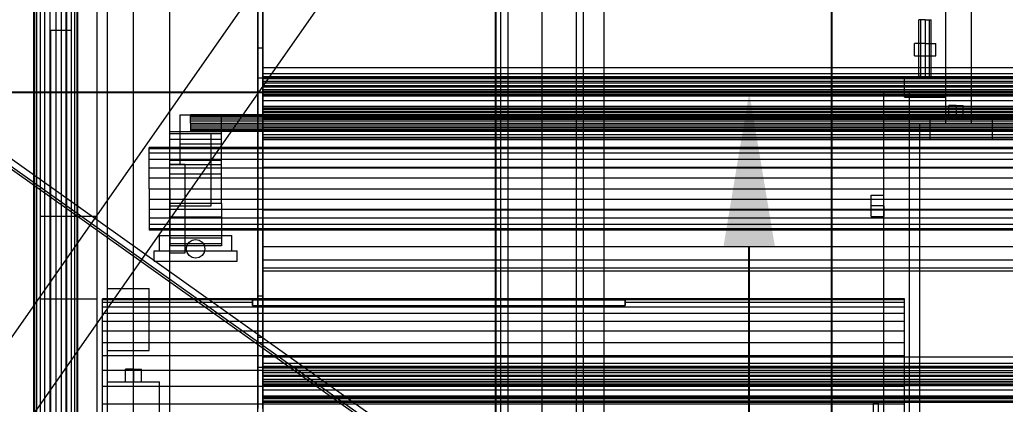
# Model space of a CAD drawing. Header units: millimetres. Extents: x -2500 to 58855, y -53268 to 6837.
# Drawn here: x -1485 to -532, y -34002 to -33630 of the extents above; entities that cross this region are included whole.
import ezdxf

# ---------------------------------------------------------------- set-up
doc = ezdxf.new("R2010")
doc.units = ezdxf.units.MM
for name, color, linetype, lineweight in [('COTAS_O', 1, 'Continuous', 0), ('COTAS_P', 1, 'Continuous', 0), ('frontal_briquetadora', 7, 'Continuous', 0), ('frontal_C01', 7, 'Continuous', 0), ('frontal_mezcladora', 7, 'Continuous', 0), ('frontal_secador', 7, 'Continuous', 0), ('frontal_tolva', 7, 'Continuous', 0)]:
    doc.layers.add(name, color=color, linetype=linetype, lineweight=lineweight)
doc.dimstyles.new('R19_100', dxfattribs={"dimtxt": 250, "dimasz": 150, "dimexe": 150, "dimexo": 80, "dimgap": 100, "dimtad": 1, "dimtih": 1, "dimtoh": 1, "dimdsep": 46, "dimcen": 0.09, "dimadec": 0, "dimazin": 0, "dimtfac": 1, "dimtdec": 4, "dimtofl": 0, "dimtmove": 0, "dimatfit": 3, "dimfxl": 1, "dimtolj": 1, "dimtzin": 0, "dimarcsym": 0})

# ---------------------------------------------------------------- blocks, each defined once
blk = doc.blocks.new('*D38')
at = {"layer": 'COTAS_O', "color": 0, "lineweight": -2, "transparency": 16777216}
for p, q in [((-1645, -31700), (-875, -31700)), ((-1025, -34250), (-1025, -31850)), ((-1645, -34400), (-875, -34400))]:
    blk.add_line(p, q, dxfattribs=at)
at = {"layer": 'COTAS_O', "color": 0, "transparency": 16777216}
for points in [[(-1050, -31850), (-1000, -31850), (-1025, -31700)], [(-1050, -34250), (-1000, -34250), (-1025, -34400)]]:
    blk.add_solid(points, dxfattribs=at)
at = {"layer": 'Defpoints', "color": 0, "transparency": 16777216}
for p in [(-1725, -31700), (-1025, -31700), (-1725, -34400)]:
    blk.add_point(p, dxfattribs=at)
blk = doc.blocks.new('*D39')
at = {"layer": 'COTAS_O', "color": 0, "lineweight": -2, "transparency": 16777216}
for p, q in [((-1725, -34320), (-1725, -33550)), ((1725, -34320), (1725, -33550)), ((-1575, -33700), (1575, -33700))]:
    blk.add_line(p, q, dxfattribs=at)
at = {"layer": 'COTAS_O', "color": 0, "transparency": 16777216}
for points in [[(-1575, -33675), (-1575, -33725), (-1725, -33700)], [(1575, -33675), (1575, -33725), (1725, -33700)]]:
    blk.add_solid(points, dxfattribs=at)
at = {"layer": 'Defpoints', "color": 0, "transparency": 16777216}
for p in [(1725, -33700), (-1725, -34400), (1725, -34400)]:
    blk.add_point(p, dxfattribs=at)
blk = doc.blocks.new('*D42')
at = {"layer": 'COTAS_O', "color": 0, "lineweight": -2, "transparency": 16777216}
for p, q in [((-570, -33700), (200, -33700)), ((50, -34750), (50, -33850)), ((-570, -34900), (200, -34900))]:
    blk.add_line(p, q, dxfattribs=at)
at = {"layer": 'COTAS_O', "color": 0, "transparency": 16777216}
for points in [[(25, -33850), (75, -33850), (50, -33700)], [(25, -34750), (75, -34750), (50, -34900)]]:
    blk.add_solid(points, dxfattribs=at)
at = {"layer": 'Defpoints', "color": 0, "transparency": 16777216}
for p in [(-650, -33700), (50, -33700), (-650, -34900)]:
    blk.add_point(p, dxfattribs=at)
blk = doc.blocks.new('*D44')
at = {"layer": 'COTAS_O', "color": 0, "lineweight": -2, "transparency": 16777216}
for p, q in [((-1400, -33700), (-630, -33700)), ((-780, -35850), (-780, -33850)), ((-1400, -36000), (-630, -36000))]:
    blk.add_line(p, q, dxfattribs=at)
at = {"layer": 'COTAS_O', "color": 0, "transparency": 16777216}
for points in [[(-805, -33850), (-755, -33850), (-780, -33700)], [(-805, -35850), (-755, -35850), (-780, -36000)]]:
    blk.add_solid(points, dxfattribs=at)
at = {"layer": 'Defpoints', "color": 0, "transparency": 16777216}
for p in [(-1480, -33700), (-780, -33700), (-1480, -36000)]:
    blk.add_point(p, dxfattribs=at)
blk = doc.blocks.new('*D46')
at = {"layer": 'COTAS_P', "color": 0, "lineweight": -2, "transparency": 16777216}
for p, q in [((-1320, -33000), (-550, -33000)), ((-700, -35850), (-700, -33150)), ((-1320, -36000), (-550, -36000))]:
    blk.add_line(p, q, dxfattribs=at)
at = {"layer": 'COTAS_P', "color": 0, "transparency": 16777216}
for points in [[(-725, -33150), (-675, -33150), (-700, -33000)], [(-725, -35850), (-675, -35850), (-700, -36000)]]:
    blk.add_solid(points, dxfattribs=at)
at = {"layer": 'Defpoints', "color": 0, "transparency": 16777216}
for p in [(-1400, -33000), (-700, -33000), (-1400, -36000)]:
    blk.add_point(p, dxfattribs=at)

msp = doc.modelspace()

# ---------------------------------------------------------------- linework, layer by layer
at = {"layer": 'frontal_briquetadora'}
for p, q in [((-1405, -33900.878), (-1405, -33900)), ((-630, -33900), (-1405, -33900)), ((-1405, -33903.508), (-1405, -33900.878)), ((-630, -33900.878), (-1405, -33900.878)), ((-1405, -33907.878), (-1405, -33903.508)), ((-1260, -33903.508), (-1405, -33903.508)), ((-630, -33907.878), (-1405, -33907.878)), ((-1405, -33913.97), (-1405, -33907.878)), ((-1260, -33903.508), (-1260, -33901)), ((-1260, -33901), (-900, -33901)), ((-1260, -33901), (-1260, -33906.194)), ((-1260, -33906.194), (-1260, -33903.508)), ((-1260, -33906.194), (-900, -33906.194)), ((-900, -33901), (-900, -33903.508)), ((-900, -33906.194), (-900, -33901)), ((-900, -33903.508), (-900, -33906.194)), ((-630, -33903.508), (-900, -33903.508)), ((-630, -33900.878), (-630, -33900)), ((-630, -33903.508), (-630, -33900.878)), ((-630, -33907.878), (-630, -33903.508)), ((-630, -33913.97), (-630, -33907.878)), ((-1405, -33921.759), (-1405, -33913.97)), ((-630, -33913.97), (-1405, -33913.97)), ((-630, -33921.759), (-630, -33913.97)), ((-1405, -33931.209), (-1405, -33921.759)), ((-630, -33921.759), (-1405, -33921.759)), ((-630, -33931.209), (-630, -33921.759)), ((-1405, -33942.282), (-1405, -33931.209)), ((-630, -33931.209), (-1405, -33931.209)), ((-630, -33942.282), (-630, -33931.209)), ((-1405, -33954.93), (-1405, -33942.282)), ((-630, -33942.282), (-1405, -33942.282)), ((-630, -33954.93), (-630, -33942.282)), ((-1405, -33969.097), (-1405, -33954.93)), ((-630, -33954.93), (-1405, -33954.93)), ((-630, -33969.097), (-630, -33954.93)), ((-1405, -33984.725), (-1405, -33969.097)), ((-630, -33969.097), (-1405, -33969.097)), ((-630, -33984.725), (-630, -33969.097)), ((-1405, -34001.746), (-1405, -33984.725)), ((-630, -33984.725), (-1405, -33984.725)), ((-630, -34001.746), (-630, -33984.725)), ((-1405, -34020.086), (-1405, -34001.746)), ((-630, -34001.746), (-1405, -34001.746)), ((-630, -34020.086), (-630, -34001.746))]:
    msp.add_line(p, q, dxfattribs=at)
at = {"layer": 'frontal_C01'}
for p, q in [((-1020, -35975), (-1020, -33288.062)), ((-1013, -35975), (-1013, -33288.062)), ((-947, -35975), (-947, -33288.062)), ((-940, -35975), (-940, -33288.062))]:
    msp.add_line(p, q, dxfattribs=at)
at = {"layer": 'frontal_mezcladora'}
for p, q in [((-590, -33730), (-590, -33230)), ((-565, -33730), (-565, -33230)), ((-980, -35980), (-980, -33390)), ((-920, -35980), (-920, -33390)), ((-1471.2, -34900), (-1471.2, -33450)), ((-1470.478, -34900), (-1470.478, -33450)), ((-1468.36, -34900), (-1468.36, -33450)), ((-1464.991, -34900), (-1464.991, -33450)), ((-1460.6, -34900), (-1460.6, -33450)), ((-1455.487, -34900), (-1455.487, -33450)), ((-1450, -33450), (-1450, -34900)), ((-1444.513, -34900), (-1444.513, -33450)), ((-1439.4, -34900), (-1439.4, -33450)), ((-1435.009, -34900), (-1435.009, -33450)), ((-1431.64, -34900), (-1431.64, -33450)), ((-1429.522, -34900), (-1429.522, -33450)), ((-1428.8, -34900), (-1428.8, -33450)), ((-614.243, -33630), (-616, -33630)), ((-616, -33685), (-616, -33630)), ((-610, -33630), (-614.243, -33630)), ((-614.243, -33685), (-614.243, -33630)), ((-610, -33630), (-605.757, -33630)), ((-610, -33630), (-610, -33685)), ((-605.757, -33630), (-604, -33630)), ((-605.757, -33685), (-605.757, -33630)), ((-604, -33685), (-604, -33630)), ((-610, -33653), (-620.392, -33653)), ((-620.392, -33665), (-620.392, -33653)), ((-610, -33653), (-599.608, -33653)), ((-610, -33653), (-610, -33665)), ((-599.608, -33665), (-599.608, -33653)), ((-620.392, -33665), (-610, -33665)), ((-610, -33665), (-599.608, -33665)), ((-630, -33685), (-590, -33685)), ((-630, -33705), (-630, -33685)), ((-614.243, -33685), (-616, -33685)), ((-614.243, -33685), (-610, -33685)), ((-610, -33685), (-605.757, -33685)), ((-605.757, -33685), (-604, -33685)), ((-590, -33705), (-590, -33685)), ((-650, -33700), (-625, -33700)), ((-650, -34725), (-650, -33700)), ((-650, -33730), (-650, -33700)), ((-650, -33700), (650, -33700)), ((-630, -33705), (-590, -33705)), ((-625, -34725), (-625, -33700)), ((-625, -33730), (-625, -33700)), ((-580, -33713), (-586.928, -33713)), ((-586.928, -33725), (-586.928, -33713)), ((-580, -33713), (-573.072, -33713)), ((-580, -33713), (-580, -33725)), ((-573.072, -33725), (-573.072, -33713)), ((-605, -33725), (-545, -33725)), ((-605, -33745), (-605, -33725)), ((-586.928, -33725), (-580, -33725)), ((-580, -33725), (-573.072, -33725)), ((-545, -33745), (-545, -33725)), ((-650, -33730), (-625, -33730)), ((-650, -33730), (650, -33730)), ((-650, -33730), (-615, -33730)), ((-650, -34760), (-650, -33730)), ((-625, -33730), (625, -33730)), ((-625, -34725), (-625, -33730)), ((-615, -34760), (-615, -33730)), ((-590, -33730), (-565, -33730)), ((-605, -33745), (-545, -33745)), ((-662, -33810), (-662, -33799.608)), ((-662, -33799.608), (-650, -33799.608)), ((-650, -33810), (-650, -33799.608)), ((-662, -33820.392), (-662, -33810)), ((-650, -33810), (-662, -33810)), ((-650, -33810), (-650, -33820.392)), ((-662, -33820.392), (-650, -33820.392)), ((-660, -34000), (-655, -34000)), ((-660, -34140), (-660, -34000)), ((-655, -34140), (-655, -34000))]:
    msp.add_line(p, q, dxfattribs=at)
at = {"layer": 'frontal_secador'}
for p, q in [((-1400, -35335), (-1400, -33065)), ((-1375, -35335), (-1375, -33065)), ((-1375, -34825), (-1375, -33065)), ((-1400, -35350), (-1400, -33100)), ((-1340, -35350), (-1340, -33100)), ((-1250, -33436), (-1250, -33676)), ((-1250, -33442), (-1250, -33682)), ((-1255, -33446), (-1255, -33686)), ((-1250, -33686), (-1250, -33446)), ((-1440, -34625), (-1440, -33605)), ((-1410, -34625), (-1410, -33605)), ((-1255, -33686), (-1255, -33617)), ((-1250, -33617), (-1250, -33686)), ((-1455, -33640), (-1435, -33640)), ((-1455, -34590), (-1455, -33640)), ((-1435, -34590), (-1435, -33640)), ((-1255, -33897), (-1255, -33657)), ((-1255, -33657), (-1255, -33726)), ((-1255, -33657), (-1250, -33657)), ((-1250, -33657), (-1250, -33897)), ((-1250, -33726), (-1250, -33657)), ((-1250, -33676), (1250, -33676)), ((-1250, -33676), (-1250, -33682)), ((-1255, -33686), (-1250, -33686)), ((-1250, -33682), (1250, -33682)), ((-1250, -33682), (-1250, -33686)), ((-1250, -33682), (-1250, -33686.659)), ((-1250, -33685), (-1250, -33682)), ((-1250, -33689.659), (-1250, -33685)), ((-1250, -33685), (1250, -33685)), ((1250, -33686), (-1250, -33686)), ((-1250, -33686.659), (1250, -33686.659)), ((-1250, -33686.659), (-1250, -33689.659)), ((-1250, -33686.659), (-1250, -33691)), ((1250, -33689.659), (-1250, -33689.659)), ((-1250, -33694), (-1250, -33689.659)), ((-1250, -33691), (1250, -33691)), ((-1250, -33691), (-1250, -33694)), ((-1250, -33691), (-1250, -33694.728)), ((1250, -33694), (-1250, -33694)), ((-1250, -33697.728), (-1250, -33694)), ((-1250, -33694.728), (1250, -33694.728)), ((-1250, -33694.728), (-1250, -33697.728)), ((-1250, -33694.728), (-1250, -33697.588)), ((-1250, -33697.588), (1250, -33697.588)), ((-1250, -33697.588), (-1250, -33700.588)), ((-1250, -33697.588), (-1250, -33699.387)), ((1250, -33697.728), (-1250, -33697.728)), ((-1250, -33700.588), (-1250, -33697.728)), ((-1250, -33699.387), (1250, -33699.387)), ((-1250, -33699.387), (-1250, -33702.387)), ((-1250, -33699.387), (-1250, -33700)), ((-1250, -33700), (1250, -33700)), ((-1250, -33700), (-1250, -33703)), ((1250, -33700.588), (-1250, -33700.588)), ((-1250, -33702.387), (-1250, -33700.588)), ((1250, -33702.387), (-1250, -33702.387)), ((-1250, -33703), (-1250, -33702.387)), ((1250, -33703), (-1250, -33703)), ((-1250, -33704), (-1250, -33716)), ((1250, -33704), (-1250, -33704)), ((-1250, -33708), (-1250, -33704)), ((-1250, -33720), (-1250, -33708)), ((-1250, -33708), (1250, -33708)), ((-1250, -33716.709), (-1250, -33714)), ((1250, -33714), (-1250, -33714)), ((-1250, -33714.545), (-1250, -33714)), ((-1250, -33716.144), (-1250, -33714.545)), ((1250, -33714.545), (-1250, -33714.545)), ((-1250, -33716), (-1250, -33956)), ((1250, -33716), (-1250, -33716)), ((-1250, -33722), (-1250, -33716)), ((-1250, -33716), (-1250, -33720)), ((-1250, -33718.686), (-1250, -33716.144)), ((1250, -33716.144), (-1250, -33716.144)), ((-1250, -33724.651), (-1250, -33716.709)), ((1250, -33716.709), (-1250, -33716.709)), ((-1330, -33722), (-1290, -33722)), ((-1330, -33750), (-1330, -33722)), ((-1320, -33722.273), (-1320, -33722)), ((1320, -33722), (-1320, -33722)), ((-1320, -33723.072), (-1320, -33722.273)), ((1320, -33722.273), (-1320, -33722.273)), ((-1320, -33724.343), (-1320, -33723.072)), ((1320, -33723.072), (-1320, -33723.072)), ((-1320, -33726), (-1320, -33724.343)), ((1320, -33724.343), (-1320, -33724.343)), ((-1320, -33727.929), (-1320, -33726)), ((1320, -33726), (-1320, -33726)), ((-1320, -33730), (-1320, -33727.929)), ((1320, -33727.929), (-1320, -33727.929)), ((-1290, -33750), (-1290, -33722)), ((-1255, -33726), (-1255, -33966)), ((-1250, -33726), (-1255, -33726)), ((-1250, -33722), (-1250, -33718.686)), ((1250, -33718.686), (-1250, -33718.686)), ((1250, -33720), (-1250, -33720)), ((-1250, -33725.859), (-1250, -33722)), ((1250, -33722), (-1250, -33722)), ((-1250, -33722), (-1250, -33962)), ((-1250, -33726), (-1250, -33722)), ((-1250, -33737.285), (-1250, -33724.651)), ((1250, -33724.651), (-1250, -33724.651)), ((-1250, -33730), (-1250, -33725.859)), ((1250, -33725.859), (-1250, -33725.859)), ((-1250, -33966), (-1250, -33726)), ((-1250, -33726), (1250, -33726)), ((-1320, -33730), (-1320, -33732.071)), ((-1320, -33730), (1320, -33730)), ((-1320, -33732.071), (-1320, -33734)), ((1320, -33732.071), (-1320, -33732.071)), ((-1320, -33734), (-1320, -33735.657)), ((1320, -33734), (-1320, -33734)), ((-1320, -33735.657), (-1320, -33736.928)), ((1320, -33735.657), (-1320, -33735.657)), ((-1320, -33736.928), (-1320, -33737.727)), ((1320, -33736.928), (-1320, -33736.928)), ((-1250, -33730), (-1250, -33734.141)), ((-1250, -33730), (1250, -33730)), ((-1250, -33734.141), (-1250, -33738)), ((1250, -33734.141), (-1250, -33734.141)), ((-1250, -33753.75), (-1250, -33737.285)), ((1250, -33737.285), (-1250, -33737.285)), ((-1340, -33740.374), (-1340, -33738.5)), ((-1290, -33738.5), (-1340, -33738.5)), ((-1340, -33740), (-1300, -33740)), ((-1340, -33770), (-1340, -33740)), ((-1340, -33745.869), (-1340, -33740.374)), ((-1290, -33740.374), (-1340, -33740.374)), ((-1340, -33754.609), (-1340, -33745.869)), ((-1290, -33745.869), (-1340, -33745.869)), ((-1320, -33737.727), (-1320, -33738)), ((1320, -33737.727), (-1320, -33737.727)), ((1320, -33738), (-1320, -33738)), ((-1300, -33770), (-1300, -33740)), ((-1290, -33740.374), (-1290, -33738.5)), ((-1290, -33745.869), (-1290, -33740.374)), ((-1290, -33754.609), (-1290, -33745.869)), ((-1250, -33738), (-1250, -33741.314)), ((1250, -33738), (-1250, -33738)), ((-1250, -33741.314), (-1250, -33743.856)), ((1250, -33741.314), (-1250, -33741.314)), ((-1250, -33743.856), (-1250, -33745.455)), ((1250, -33743.856), (-1250, -33743.856)), ((-1250, -33745.455), (-1250, -33746)), ((1250, -33745.455), (-1250, -33745.455)), ((1250, -33746), (-1250, -33746)), ((-1360, -33754.863), (-1360, -33753.5)), ((1360, -33753.5), (-1360, -33753.5)), ((-1360, -33758.859), (-1360, -33754.863)), ((1360, -33754.863), (-1360, -33754.863)), ((-1340, -33766), (-1340, -33754.609)), ((-1290, -33754.609), (-1340, -33754.609)), ((-1330, -33750), (-1290, -33750)), ((-1330, -33770), (-1330, -33750)), ((-1290, -33770), (-1290, -33750)), ((-1290, -33766), (-1290, -33754.609)), ((-1250, -33772.924), (-1250, -33753.75)), ((1250, -33753.75), (-1250, -33753.75)), ((-1360, -33765.216), (-1360, -33758.859)), ((1360, -33758.859), (-1360, -33758.859)), ((-1360, -33773.5), (-1360, -33765.216)), ((1360, -33765.216), (-1360, -33765.216)), ((-1340, -33779.265), (-1340, -33766)), ((-1290, -33766), (-1340, -33766)), ((-1290, -33779.265), (-1290, -33766)), ((-1360, -33783.147), (-1360, -33773.5)), ((1360, -33773.5), (-1360, -33773.5)), ((-1340, -33769.5), (-1325, -33769.5)), ((-1340, -33855.5), (-1340, -33769.5)), ((-1340, -33770), (-1300, -33770)), ((-1340, -33810), (-1340, -33770)), ((-1330, -33770), (-1290, -33770)), ((-1325, -33855.5), (-1325, -33769.5)), ((-1300, -33810), (-1300, -33770)), ((-1250, -33793.5), (-1250, -33772.924)), ((1250, -33772.924), (-1250, -33772.924)), ((-1360, -33793.5), (-1360, -33783.147)), ((1360, -33783.147), (-1360, -33783.147)), ((-1340, -33793.5), (-1340, -33779.265)), ((-1290, -33779.265), (-1340, -33779.265)), ((-1290, -33793.5), (-1290, -33779.265)), ((-1360, -33793.5), (-1360, -33803.853)), ((-1360, -33793.5), (1360, -33793.5)), ((-1340, -33793.5), (-1340, -33807.735)), ((-1340, -33793.5), (-1290, -33793.5)), ((-1290, -33807.735), (-1290, -33793.5)), ((-1250, -33793.5), (-1250, -33814.076)), ((-1250, -33793.5), (1250, -33793.5)), ((-1360, -33803.853), (-1360, -33813.5)), ((1360, -33803.853), (-1360, -33803.853)), ((-1360, -33813.5), (-1360, -33821.784)), ((1360, -33813.5), (-1360, -33813.5)), ((-1340, -33807.735), (-1340, -33821)), ((-1290, -33807.735), (-1340, -33807.735)), ((-1340, -33810), (-1300, -33810)), ((-1290, -33807.735), (-1290, -33821)), ((-1465, -33820), (-1410, -33820)), ((-1465, -33900), (-1465, -33820)), ((-1410, -33900), (-1410, -33820)), ((-1360, -33821.784), (-1360, -33828.141)), ((1360, -33821.784), (-1360, -33821.784)), ((-1340, -33821), (-1340, -33832.391)), ((-1290, -33821), (-1340, -33821)), ((-1290, -33821), (-1290, -33832.391)), ((-1250, -33814.076), (-1250, -33833.25)), ((1250, -33814.076), (-1250, -33814.076)), ((-1360, -33828.141), (-1360, -33832.137)), ((1360, -33828.141), (-1360, -33828.141)), ((-1360, -33832.137), (-1360, -33833.5)), ((1360, -33832.137), (-1360, -33832.137)), ((-1340, -33832.391), (-1340, -33841.131)), ((-1290, -33832.391), (-1340, -33832.391)), ((-1290, -33832.391), (-1290, -33841.131)), ((1360, -33833.5), (-1360, -33833.5)), ((-1350, -33838.5), (-1280, -33838.5)), ((-1350, -33853.5), (-1350, -33838.5)), ((-1340, -33841.131), (-1340, -33846.626)), ((-1290, -33841.131), (-1340, -33841.131)), ((-1290, -33841.131), (-1290, -33846.626)), ((-1280, -33853.5), (-1280, -33838.5)), ((-1250, -33833.25), (-1250, -33849.715)), ((1250, -33833.25), (-1250, -33833.25)), ((-1340, -33846.626), (-1340, -33848.5)), ((-1290, -33846.626), (-1340, -33846.626)), ((-1290, -33848.5), (-1340, -33848.5)), ((-1324, -33851.5), (-1323.315, -33848.056)), ((-1323.315, -33854.944), (-1324, -33851.5)), ((-1323.315, -33848.056), (-1321.364, -33845.136)), ((-1321.364, -33845.136), (-1318.444, -33843.185)), ((-1318.444, -33843.185), (-1315, -33842.5)), ((-1315, -33842.5), (-1311.556, -33843.185)), ((-1311.556, -33843.185), (-1308.636, -33845.136)), ((-1308.636, -33845.136), (-1306.685, -33848.056)), ((-1306.685, -33848.056), (-1306, -33851.5)), ((-1306, -33851.5), (-1306.685, -33854.944)), ((-1290, -33846.626), (-1290, -33848.5)), ((-1250, -33849.715), (-1250, -33862.349)), ((1250, -33849.715), (-1250, -33849.715)), ((-1355, -33853.5), (-1275, -33853.5)), ((-1355, -33863.5), (-1355, -33853.5)), ((-1350, -33853.5), (-1280, -33853.5)), ((-1340, -33855.5), (-1325, -33855.5)), ((-1321.364, -33857.864), (-1323.315, -33854.944)), ((-1318.444, -33859.815), (-1321.364, -33857.864)), ((-1315, -33860.5), (-1318.444, -33859.815)), ((-1311.556, -33859.815), (-1315, -33860.5)), ((-1308.636, -33857.864), (-1311.556, -33859.815)), ((-1306.685, -33854.944), (-1308.636, -33857.864)), ((-1275, -33863.5), (-1275, -33853.5)), ((-1355, -33863.5), (-1275, -33863.5)), ((-1250, -33862.349), (-1250, -33870.291)), ((1250, -33862.349), (-1250, -33862.349)), ((-1250, -33870.291), (-1250, -33873)), ((1250, -33870.291), (-1250, -33870.291)), ((1250, -33873), (-1250, -33873)), ((-1400, -33890), (-1360, -33890)), ((-1400, -33950), (-1400, -33890)), ((-1360, -33950), (-1360, -33890)), ((-1255, -33966), (-1255, -33897)), ((-1255, -33897), (-1250, -33897)), ((-1250, -33897), (-1250, -33966)), ((-1465, -33900), (-1410, -33900)), ((-1255, -34177), (-1255, -33937)), ((-1255, -33937), (-1255, -34006)), ((-1255, -33937), (-1250, -33937)), ((-1250, -33937), (-1250, -34177)), ((-1250, -34006), (-1250, -33937)), ((-1400, -33950), (-1360, -33950)), ((-1250, -33956), (1250, -33956)), ((-1250, -33956), (-1250, -33962)), ((-1255, -33966), (-1250, -33966)), ((-1250, -33962), (1250, -33962)), ((-1250, -33962), (-1250, -33966)), ((-1250, -33962), (-1250, -33966.659)), ((-1250, -33965), (-1250, -33962)), ((-1250, -33969.659), (-1250, -33965)), ((-1250, -33965), (1250, -33965)), ((1250, -33966), (-1250, -33966)), ((-1375, -33968), (-1382.794, -33968)), ((-1382.794, -33980), (-1382.794, -33968)), ((-1375, -33968), (-1367.206, -33968)), ((-1375, -33968), (-1375, -33980)), ((-1367.206, -33980), (-1367.206, -33968)), ((-1250, -33966.659), (1250, -33966.659)), ((-1250, -33966.659), (-1250, -33969.659)), ((-1250, -33966.659), (-1250, -33971)), ((1250, -33969.659), (-1250, -33969.659)), ((-1250, -33974), (-1250, -33969.659)), ((-1250, -33971), (1250, -33971)), ((-1250, -33971), (-1250, -33974)), ((-1250, -33971), (-1250, -33974.728)), ((1250, -33974), (-1250, -33974)), ((-1250, -33977.728), (-1250, -33974)), ((-1250, -33974.728), (1250, -33974.728)), ((-1250, -33974.728), (-1250, -33977.728)), ((-1250, -33974.728), (-1250, -33977.588)), ((-1400, -33980), (-1350, -33980)), ((-1400, -34020), (-1400, -33980)), ((-1382.794, -33980), (-1375, -33980)), ((-1375, -33980), (-1367.206, -33980)), ((-1350, -34020), (-1350, -33980)), ((-1250, -33977.588), (1250, -33977.588)), ((-1250, -33977.588), (-1250, -33980.588)), ((-1250, -33977.588), (-1250, -33979.387)), ((1250, -33977.728), (-1250, -33977.728)), ((-1250, -33980.588), (-1250, -33977.728)), ((-1250, -33979.387), (1250, -33979.387)), ((-1250, -33979.387), (-1250, -33982.387)), ((-1250, -33979.387), (-1250, -33980)), ((-1250, -33980), (1250, -33980)), ((-1250, -33980), (-1250, -33983)), ((1250, -33980.588), (-1250, -33980.588)), ((-1250, -33982.387), (-1250, -33980.588)), ((1250, -33982.387), (-1250, -33982.387)), ((-1250, -33983), (-1250, -33982.387)), ((1250, -33983), (-1250, -33983)), ((-1250, -33984), (-1250, -33996)), ((1250, -33984), (-1250, -33984)), ((-1250, -33988), (-1250, -33984)), ((-1250, -34000), (-1250, -33988)), ((-1250, -33988), (1250, -33988)), ((-1250, -33996.709), (-1250, -33994)), ((1250, -33994), (-1250, -33994)), ((-1250, -33994.545), (-1250, -33994)), ((-1250, -33996.144), (-1250, -33994.545)), ((1250, -33994.545), (-1250, -33994.545)), ((-1250, -33996), (-1250, -34236)), ((1250, -33996), (-1250, -33996)), ((-1250, -34002), (-1250, -33996)), ((-1250, -33996), (-1250, -34000)), ((-1250, -33998.686), (-1250, -33996.144)), ((1250, -33996.144), (-1250, -33996.144)), ((-1250, -34004.651), (-1250, -33996.709)), ((1250, -33996.709), (-1250, -33996.709)), ((-1250, -34002), (-1250, -33998.686)), ((1250, -33998.686), (-1250, -33998.686)), ((1250, -34000), (-1250, -34000))]:
    msp.add_line(p, q, dxfattribs=at)
at = {"layer": 'frontal_tolva'}
for p, q in [((-1769.584, -34332.806), (-722.584, -32835.806)), ((-1720.416, -34367.194), (-673.416, -32870.194)), ((-600, -34400), (-1725, -33600)), ((-604.636, -34406.52), (-1729.636, -33606.52)), ((-1725, -33606.849), (-600, -34406.849))]:
    msp.add_line(p, q, dxfattribs=at)

# ---------------------------------------------------------------- dimensions: what is measured, and where the dimension line sits
at = {"layer": 'COTAS_O'}
for p1, p2, distance, picture, middle in [((-1725, -34400), (-1725, -31700), -700, '*D38', (-1025, -33050)), ((-1725, -34400), (1725, -34400), 700, '*D39', (0, -33700)), ((-1480, -36000), (-1480, -33700), -700, '*D44', (-780, -34850)), ((-650, -34900), (-650, -33700), -700, '*D42', (50, -34300))]:
    dim = msp.add_aligned_dim(p1=p1, p2=p2, distance=distance, text='<> O', dimstyle='R19_100', dxfattribs=at)
    dim.commit()
    dim.dimension.update_dxf_attribs({"geometry": picture, "text_midpoint": middle})
at = {"layer": 'COTAS_P'}
dim = msp.add_aligned_dim(p1=(-1400, -36000), p2=(-1400, -33000), distance=-700, text='<> P', dimstyle='R19_100', dxfattribs=at)
dim.commit()
dim.dimension.update_dxf_attribs({"geometry": '*D46', "text_midpoint": (-700, -34500)})

doc.saveas('drawing.dxf')
